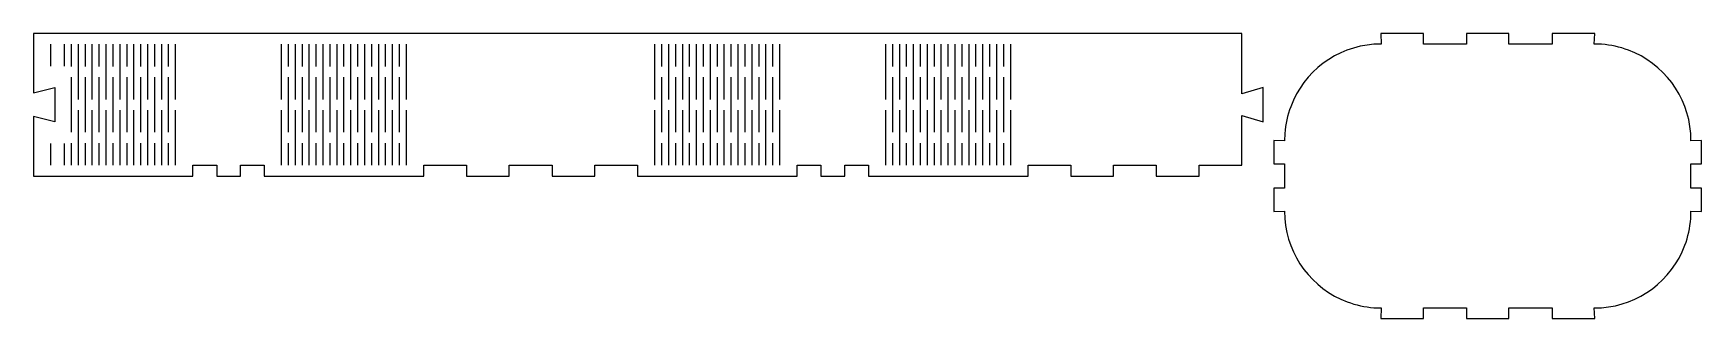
# Model space of a CAD drawing. Header units: millimetres. Extents: x 5 to 473, y 315 to 395.
import ezdxf

# ---------------------------------------------------------------- set-up
doc = ezdxf.new("R2010")
doc.units = ezdxf.units.MM
doc.layers.add('CUT', color=1, linetype='CONTINUOUS')

msp = doc.modelspace()

# ---------------------------------------------------------------- linework, layer by layer
at = {"layer": 'CUT'}
for p, q in [((9.8661, 385.85), (9.8661, 392)), ((13.7589, 385.85), (13.7589, 392)), ((15.7053, 385.75), (15.7053, 392)), ((17.6517, 376.5), (17.6517, 392)), ((19.5982, 385.75), (19.5982, 392)), ((21.5446, 376.5), (21.5446, 392)), ((23.491, 385.75), (23.491, 392)), ((25.4374, 376.5), (25.4374, 392)), ((27.3838, 385.75), (27.3838, 392)), ((29.3303, 376.5), (29.3303, 392)), ((31.2767, 385.75), (31.2767, 392)), ((33.2231, 376.5), (33.2231, 392)), ((35.1695, 385.75), (35.1695, 392)), ((37.116, 376.5), (37.116, 392)), ((39.0624, 385.75), (39.0624, 392)), ((41.0088, 376.5), (41.0088, 392)), ((42.9552, 385.75), (42.9552, 392)), ((44.9016, 376.5), (44.9016, 392)), ((74.6337, 376.5), (74.6337, 392)), ((76.5802, 385.75), (76.5802, 392)), ((78.5266, 376.5), (78.5266, 392)), ((80.473, 385.75), (80.473, 392)), ((82.4194, 376.5), (82.4194, 392)), ((84.3659, 385.75), (84.3659, 392)), ((86.3123, 376.5), (86.3123, 392)), ((88.2587, 385.75), (88.2587, 392)), ((90.2051, 376.5), (90.2051, 392)), ((92.1515, 385.75), (92.1515, 392)), ((94.098, 376.5), (94.098, 392)), ((96.0444, 385.75), (96.0444, 392)), ((97.9908, 376.5), (97.9908, 392)), ((99.9372, 385.75), (99.9372, 392)), ((101.8837, 376.5), (101.8837, 392)), ((103.8301, 385.75), (103.8301, 392)), ((105.7765, 376.5), (105.7765, 392)), ((107.7229, 385.75), (107.7229, 392)), ((109.6693, 376.5), (109.6693, 392)), ((179.4014, 376.5), (179.4014, 392)), ((181.3479, 385.75), (181.3479, 392)), ((183.2943, 376.5), (183.2943, 392)), ((185.2407, 385.75), (185.2407, 392)), ((187.1871, 376.5), (187.1871, 392)), ((189.1336, 385.75), (189.1336, 392)), ((191.08, 376.5), (191.08, 392)), ((193.0264, 385.75), (193.0264, 392)), ((194.9728, 376.5), (194.9728, 392)), ((196.9192, 385.75), (196.9192, 392)), ((198.8657, 376.5), (198.8657, 392)), ((200.8121, 385.75), (200.8121, 392)), ((202.7585, 376.5), (202.7585, 392)), ((204.7049, 385.75), (204.7049, 392)), ((206.6513, 376.5), (206.6513, 392)), ((208.5978, 385.75), (208.5978, 392)), ((210.5442, 376.5), (210.5442, 392)), ((212.4906, 385.75), (212.4906, 392)), ((214.437, 376.5), (214.437, 392)), ((244.1691, 376.5), (244.1691, 392)), ((246.1156, 385.75), (246.1156, 392)), ((248.062, 376.5), (248.062, 392)), ((250.0084, 385.75), (250.0084, 392)), ((251.9548, 376.5), (251.9548, 392)), ((253.9012, 385.75), (253.9012, 392)), ((255.8477, 376.5), (255.8477, 392)), ((257.7941, 385.75), (257.7941, 392)), ((259.7405, 376.5), (259.7405, 392)), ((261.6869, 385.75), (261.6869, 392)), ((263.6334, 376.5), (263.6334, 392)), ((265.5798, 385.75), (265.5798, 392)), ((267.5262, 376.5), (267.5262, 392)), ((269.4726, 385.75), (269.4726, 392)), ((271.419, 376.5), (271.419, 392)), ((273.3655, 385.75), (273.3655, 392)), ((275.3119, 376.5), (275.3119, 392)), ((277.2583, 385.75), (277.2583, 392)), ((279.2047, 376.5), (279.2047, 392)), ((15.7053, 367.25), (15.7053, 382.75)), ((19.5982, 367.25), (19.5982, 382.75)), ((23.491, 367.25), (23.491, 382.75)), ((27.3838, 367.25), (27.3838, 382.75)), ((31.2767, 367.25), (31.2767, 382.75)), ((35.1695, 367.25), (35.1695, 382.75)), ((39.0624, 367.25), (39.0624, 382.75)), ((42.9552, 367.25), (42.9552, 382.75)), ((76.5802, 367.25), (76.5802, 382.75)), ((80.473, 367.25), (80.473, 382.75)), ((84.3659, 367.25), (84.3659, 382.75)), ((88.2587, 367.25), (88.2587, 382.75)), ((92.1515, 367.25), (92.1515, 382.75)), ((96.0444, 367.25), (96.0444, 382.75)), ((99.9372, 367.25), (99.9372, 382.75)), ((103.8301, 367.25), (103.8301, 382.75)), ((107.7229, 367.25), (107.7229, 382.75)), ((181.3479, 367.25), (181.3479, 382.75)), ((185.2407, 367.25), (185.2407, 382.75)), ((189.1336, 367.25), (189.1336, 382.75)), ((193.0264, 367.25), (193.0264, 382.75)), ((196.9192, 367.25), (196.9192, 382.75)), ((200.8121, 367.25), (200.8121, 382.75)), ((204.7049, 367.25), (204.7049, 382.75)), ((208.5978, 367.25), (208.5978, 382.75)), ((212.4906, 367.25), (212.4906, 382.75)), ((246.1156, 367.25), (246.1156, 382.75)), ((250.0084, 367.25), (250.0084, 382.75)), ((253.9012, 367.25), (253.9012, 382.75)), ((257.7941, 367.25), (257.7941, 382.75)), ((261.6869, 367.25), (261.6869, 382.75)), ((265.5798, 367.25), (265.5798, 382.75)), ((269.4726, 367.25), (269.4726, 382.75)), ((273.3655, 367.25), (273.3655, 382.75)), ((277.2583, 367.25), (277.2583, 382.75)), ((17.6517, 358), (17.6517, 373.5)), ((21.5446, 358), (21.5446, 373.5)), ((25.4374, 358), (25.4374, 373.5)), ((29.3303, 358), (29.3303, 373.5)), ((33.2231, 358), (33.2231, 373.5)), ((37.116, 358), (37.116, 373.5)), ((41.0088, 358), (41.0088, 373.5)), ((44.9016, 358), (44.9016, 373.5)), ((74.6337, 358), (74.6337, 373.5)), ((78.5266, 358), (78.5266, 373.5)), ((82.4194, 358), (82.4194, 373.5)), ((86.3123, 358), (86.3123, 373.5)), ((90.2051, 358), (90.2051, 373.5)), ((94.098, 358), (94.098, 373.5)), ((97.9908, 358), (97.9908, 373.5)), ((101.8837, 358), (101.8837, 373.5)), ((105.7765, 358), (105.7765, 373.5)), ((109.6693, 358), (109.6693, 373.5)), ((179.4014, 358), (179.4014, 373.5)), ((183.2943, 358), (183.2943, 373.5)), ((187.1871, 358), (187.1871, 373.5)), ((191.08, 358), (191.08, 373.5)), ((194.9728, 358), (194.9728, 373.5)), ((198.8657, 358), (198.8657, 373.5)), ((202.7585, 358), (202.7585, 373.5)), ((206.6513, 358), (206.6513, 373.5)), ((210.5442, 358), (210.5442, 373.5)), ((214.437, 358), (214.437, 373.5)), ((244.1691, 358), (244.1691, 373.5)), ((248.062, 358), (248.062, 373.5)), ((251.9548, 358), (251.9548, 373.5)), ((255.8477, 358), (255.8477, 373.5)), ((259.7405, 358), (259.7405, 373.5)), ((263.6334, 358), (263.6334, 373.5)), ((267.5262, 358), (267.5262, 373.5)), ((271.419, 358), (271.419, 373.5)), ((275.3119, 358), (275.3119, 373.5)), ((279.2047, 358), (279.2047, 373.5)), ((9.8661, 358), (9.8661, 364.15)), ((13.7589, 358), (13.7589, 364.15)), ((15.7053, 358), (15.7053, 364.25)), ((19.5982, 358), (19.5982, 364.25)), ((23.491, 358), (23.491, 364.25)), ((27.3838, 358), (27.3838, 364.25)), ((31.2767, 358), (31.2767, 364.25)), ((35.1695, 358), (35.1695, 364.25)), ((39.0624, 358), (39.0624, 364.25)), ((42.9552, 358), (42.9552, 364.25)), ((76.5802, 358), (76.5802, 364.25)), ((80.473, 358), (80.473, 364.25)), ((84.3659, 358), (84.3659, 364.25)), ((88.2587, 358), (88.2587, 364.25)), ((92.1515, 358), (92.1515, 364.25)), ((96.0444, 358), (96.0444, 364.25)), ((99.9372, 358), (99.9372, 364.25)), ((103.8301, 358), (103.8301, 364.25)), ((107.7229, 358), (107.7229, 364.25)), ((181.3479, 358), (181.3479, 364.25)), ((185.2407, 358), (185.2407, 364.25)), ((189.1336, 358), (189.1336, 364.25)), ((193.0264, 358), (193.0264, 364.25)), ((196.9192, 358), (196.9192, 364.25)), ((200.8121, 358), (200.8121, 364.25)), ((204.7049, 358), (204.7049, 364.25)), ((208.5978, 358), (208.5978, 364.25)), ((212.4906, 358), (212.4906, 364.25)), ((246.1156, 358), (246.1156, 364.25)), ((250.0084, 358), (250.0084, 364.25)), ((253.9012, 358), (253.9012, 364.25)), ((257.7941, 358), (257.7941, 364.25)), ((261.6869, 358), (261.6869, 364.25)), ((265.5798, 358), (265.5798, 364.25)), ((269.4726, 358), (269.4726, 364.25)), ((273.3655, 358), (273.3655, 364.25)), ((277.2583, 358), (277.2583, 364.25))]:
    msp.add_line(p, q, dxfattribs=at)
msp.add_lwpolyline([(5, 355), (49.7677, 355), (49.7677, 358), (56.4344, 358), (56.4344, 355), (63.101, 355), (63.101, 358), (69.7677, 358), (69.7677, 355), (114.5354, 355), (114.5354, 358), (126.5354, 358), (126.5354, 355), (138.5354, 355), (138.5354, 358), (150.5354, 358), (150.5354, 355), (162.5354, 355), (162.5354, 358), (174.5354, 358), (174.5354, 355), (219.3031, 355), (219.3031, 358), (225.9698, 358), (225.9698, 355), (232.6364, 355), (232.6364, 358), (239.3031, 358), (239.3031, 355), (284.0708, 355), (284.0708, 358), (296.0708, 358), (296.0708, 355), (308.0708, 355), (308.0708, 358), (320.0708, 358), (320.0708, 355), (332.0708, 355), (332.0708, 358), (344.0708, 358), (344.0708, 371.997), (350.0708, 370.2), (350.0708, 379.8), (344.0708, 378.003), (344.0708, 395), (5, 395), (5, 378.3053), (11.05, 379.85), (11.05, 370.15), (5, 371.6947)], close=True, dxfattribs=at)
msp.add_lwpolyline([(356.1396, 343.0738, 0.2936), (373.6352, 319.7024, 0.0715), (381.1446, 318.0688), (383.1779, 317.9981), (383.0708, 315), (395.0208, 315), (395.0208, 318), (407.1208, 318), (407.1208, 315), (419.0208, 315), (419.0208, 318), (431.1208, 318), (431.1208, 315), (443.0708, 315), (442.9637, 317.9981), (444.9969, 318.0688, 0.2936), (468.3684, 335.5645, 0.0715), (470.002, 343.0738), (470.0727, 345.1071), (473.0708, 345), (473.0708, 351.6167), (470.0708, 351.6167), (470.0708, 358.3833), (473.0708, 358.3833), (473.0708, 365), (470.0727, 364.8929), (470.002, 366.9262, 0.2936), (452.5063, 390.2976, 0.0715), (444.9969, 391.9312), (442.9637, 392.0019), (443.0708, 395), (431.1208, 395), (431.1208, 392), (419.0208, 392), (419.0208, 395), (407.1208, 395), (407.1208, 392), (395.0208, 392), (395.0208, 395), (383.0708, 395), (383.1779, 392.0019), (381.1446, 391.9312, 0.2936), (357.7731, 374.4355, 0.0715), (356.1396, 366.9262), (356.0689, 364.8929), (353.0708, 365), (353.0708, 358.3833), (356.0708, 358.3833), (356.0708, 351.6167), (353.0708, 351.6167), (353.0708, 345), (356.0689, 345.1071)], format="xyb", close=True, dxfattribs=at)

doc.saveas('drawing.dxf')
